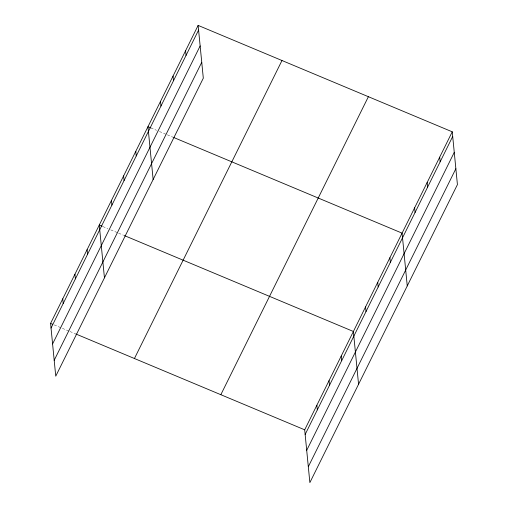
<?xml version="1.0" encoding="UTF-8"?>
<svg xmlns="http://www.w3.org/2000/svg" width="508" height="508" viewBox="0 0 508 508"><rect width="100%" height="100%" fill="white"/><g stroke="black" fill="none" stroke-linecap="round" stroke-linejoin="round"><path stroke-width="0.38" stroke-dasharray="2.54 1.91" d="M150.832 127.921L156.566 130.321M159.429 131.521L166.599 134.525M167.316 134.823L173.05 137.224M102.857 226.562L107.874 228.657M110.738 229.864L117.907 232.861M118.624 233.166L123.641 235.261M54.166 324.898L69.215 331.203M69.933 331.502L74.949 333.604"/><path stroke-width="0.76" d="M198.133 25.4L203.308 78.181L55.753 376.18L50.578 323.399L198.133 25.4L452.247 131.82L457.422 184.601L309.867 482.6L304.692 429.819L452.247 131.82M51.035 328.054L198.59 30.055M52.597 343.935L200.146 45.936M54.197 360.299L201.752 62.3M134.436 358.515L281.991 60.515M220.834 394.697L368.389 96.704M305.149 434.473L452.698 136.474M306.705 450.355L454.26 152.356M308.312 466.719L455.86 168.719M150.832 127.921L147.961 126.721L153.137 179.502M173.768 137.522L402.076 233.14L407.251 285.921M102.14 226.257L99.27 225.057L104.445 277.838M124.358 235.566L353.384 331.476L358.559 384.264M50.578 323.399L52.73 324.301M75.667 333.902L304.692 429.819M439.699 157.15L440.157 161.804M427.158 182.48L427.615 187.135M414.617 207.81L415.074 212.465M389.903 257.721L390.36 262.376M377.73 282.308L378.187 286.963M365.557 306.896L366.014 311.544M341.211 356.064L341.668 360.718M329.038 380.651L329.495 385.299M316.865 405.232L317.322 409.886M185.591 50.73L186.049 55.385M173.05 76.06L173.501 80.715M160.509 101.39L160.96 106.045M135.788 151.301L136.246 155.956M123.615 175.889L124.073 180.543M111.442 200.476L111.9 205.124M87.097 249.644L87.554 254.298M74.924 274.225L75.381 278.879M62.751 298.812L63.208 303.466"/></g></svg>
